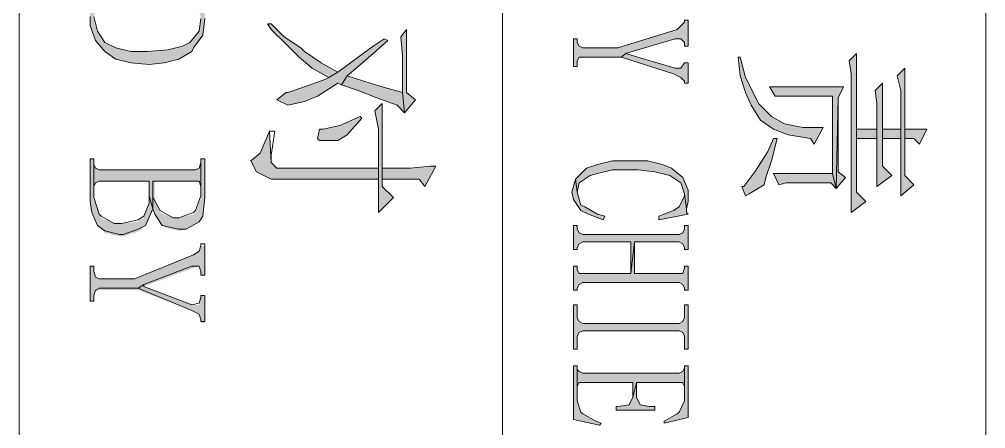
# Model space of a CAD drawing. Header units: millimetres. Extents: x 53009415 to 54059915, y 20499171 to 20796171.
# Drawn here: x 53684915 to 53692915, y 20525552 to 20528944 of the extents above; entities that cross this region are included whole.
import ezdxf

# ---------------------------------------------------------------- set-up
doc = ezdxf.new("R2010")
doc.units = ezdxf.units.MM
doc.header["$LTSCALE"] = 1000
doc.layers.add('PUB_TITLE', color=7, linetype='Continuous', lineweight=20)

# ---------------------------------------------------------------- blocks, each defined once
blk = doc.blocks.new('2015AACI_TQ_A2')
at = {"layer": 'PUB_TITLE'}
h = blk.add_hatch(color=256, dxfattribs=at)
h.dxf.hatch_style = 1
h.paths.add_polyline_path([(-4680.5, 9481.2), (-4695.8, 9465.9), (-4757.1, 9465.9), (-4772.4, 9465.9), (-4873.5, 9465.9), (-4861.2, 9453.7), (-4836.7, 9459.8), (-4772.4, 9459.8), (-4757.1, 9459.8), (-4662.1, 9459.8)])
h.paths.add_polyline_path([(-4695.8, 9444.5), (-4711.1, 9429.2), (-4757.1, 9429.2), (-4772.4, 9429.2), (-4848.9, 9429.2), (-4836.7, 9416.9), (-4815.3, 9420), (-4772.4, 9420), (-4757.1, 9420), (-4677.4, 9420)])
h.paths.add_polyline_path([(-4652.9, 9401.6), (-4668.2, 9386.3), (-4757.1, 9386.3), (-4772.4, 9386.3), (-4898, 9386.3), (-4885.7, 9374), (-4864.3, 9377.1), (-4634.6, 9377.1)])
h.paths.add_polyline_path([(-4757.1, 9459.8), (-4772.4, 9459.8), (-4772.4, 9429.2), (-4757.1, 9429.2)])
h.paths.add_polyline_path([(-4747.9, 9490.4), (-4772.4, 9502.7), (-4772.4, 9496.5), (-4772.4, 9465.9), (-4757.1, 9465.9), (-4757.1, 9481.2)])
h.paths.add_polyline_path([(-4757.1, 9420), (-4772.4, 9420), (-4772.4, 9386.3), (-4757.1, 9386.3)])
h.paths.add_polyline_path([(-4674.4, 9352.6), (-4824.4, 9355.7), (-4842.8, 9364.8), (-4842.8, 9337.3), (-4842.8, 9306.6), (-4842.8, 9276), (-4842.8, 9242.3), (-4827.5, 9251.5), (-4827.5, 9346.5), (-4698.9, 9346.5)])
h.paths.add_polyline_path([(-4683.6, 9343.4), (-4674.4, 9352.6), (-4698.9, 9346.5), (-4698.9, 9248.5), (-4680.5, 9257.6), (-4683.6, 9269.9), (-4683.6, 9300.5)], flags=17)
h.paths.add_polyline_path([(-4692.7, 9367.9), (-4701.9, 9355.7), (-4824.4, 9355.7), (-4674.4, 9352.6)])
h.paths.add_polyline_path([(-4757.1, 9309.7), (-4747.9, 9315.8), (-4775.4, 9331.1), (-4775.4, 9297.5), (-4781.6, 9266.8), (-4793.8, 9245.4), (-4815.3, 9224), (-4833.6, 9214.8), (-4858.1, 9202.5), (-4891.8, 9193.3), (-4891.8, 9190.3), (-4861.2, 9193.3), (-4833.6, 9202.5), (-4812.2, 9211.7), (-4787.7, 9227), (-4772.4, 9248.5), (-4763.2, 9273)])
h.paths.add_polyline_path([(-4680.5, 9233.1), (-4692.7, 9236.2), (-4720.3, 9245.4), (-4757.1, 9254.6), (-4757.1, 9248.5), (-4735.6, 9239.3), (-4711.1, 9224), (-4701.9, 9217.8), (-4677.4, 9199.5), (-4677.4, 9196.4), (-4662.1, 9202.5), (-4665.2, 9208.6)])
h = blk.add_hatch(color=256, dxfattribs=at)
h.dxf.hatch_style = 1
h.paths.add_polyline_path([(-5348.2, 9092.3), (-5345.1, 9098.4), (-5339, 9101.4), (-5317.6, 9101.4), (-5317.6, 9107.6), (-5388, 9107.6), (-5388, 9101.4), (-5369.6, 9101.4), (-5363.5, 9098.4), (-5360.4, 9092.3), (-5360.4, 8933), (-5363.5, 8926.9), (-5369.6, 8923.8), (-5388, 8923.8), (-5388, 8917.7), (-5317.6, 8917.7), (-5317.6, 8923.8), (-5339, 8923.8), (-5345.1, 8926.9), (-5348.2, 8933)])
h.paths.add_polyline_path([(-5265.5, 8988.1), (-5225.7, 8988.1), (-5262.4, 8994.2), (-5244, 9089.2), (-5247.1, 9107.6), (-5283.9, 8936.1), (-5286.9, 8926.9), (-5293, 8923.8), (-5296.1, 8923.8), (-5296.1, 8917.7), (-5262.4, 8917.7), (-5262.4, 8923.8), (-5265.5, 8923.8), (-5271.6, 8929.9), (-5271.6, 8945.2)])
h.paths.add_polyline_path([(-5234.9, 9113.7), (-5247.1, 9107.6), (-5244, 9089.2), (-5225.7, 8994.2), (-5262.4, 8994.2), (-5225.7, 8988.1), (-5216.5, 8939.1), (-5216.5, 8926.9), (-5222.6, 8923.8), (-5225.7, 8923.8), (-5225.7, 8917.7), (-5188.9, 8917.7), (-5188.9, 8923.8), (-5192, 8923.8), (-5198.1, 8926.9), (-5201.2, 8936.1)])
h.paths.add_polyline_path([(-5149.1, 9092.3), (-5146, 9098.4), (-5139.9, 9101.4), (-5133.8, 9101.4), (-5133.8, 9107.6), (-5176.7, 9107.6), (-5176.7, 9101.4), (-5170.5, 9101.4), (-5164.4, 9098.4), (-5161.4, 9092.3), (-5161.4, 8933), (-5164.4, 8926.9), (-5170.5, 8923.8), (-5139.9, 8923.8), (-5146, 8926.9), (-5149.1, 8933)])
h.paths.add_polyline_path([(-5075.6, 8960.6), (-5081.7, 8963.6), (-5084.8, 8954.4), (-5094, 8933), (-5097, 8933), (-5115.4, 8923.8), (-5139.9, 8923.8), (-5170.5, 8923.8), (-5176.7, 8923.8), (-5176.7, 8917.7), (-5084.8, 8917.7)])
h.paths.add_polyline_path([(-5005.1, 9089.2), (-5005.1, 9098.4), (-4996, 9101.4), (-5029.7, 9101.4), (-5020.5, 9098.4), (-5020.5, 9089.2), (-5020.5, 8933), (-5023.5, 8926.9), (-5029.7, 8923.8), (-5035.8, 8923.8), (-5035.8, 8917.7), (-4989.8, 8917.7), (-4989.8, 8923.8), (-4999, 8923.8), (-5005.1, 8926.9), (-5005.1, 8933)])
h.paths.add_polyline_path([(-5029.7, 9101.4), (-4971.5, 9107.6), (-5054.2, 9107.6), (-5063.3, 9064.7), (-5057.2, 9064.7), (-5054.2, 9073.9), (-5045, 9095.3)])
h.paths.add_polyline_path([(-4971.5, 9107.6), (-5029.7, 9101.4), (-4996, 9101.4), (-4980.6, 9092.3), (-4977.6, 9092.3), (-4968.4, 9064.7), (-4965.3, 9064.7)])
h.paths.add_polyline_path([(-4916.3, 9101.4), (-4910.2, 9101.4), (-4910.2, 9107.6), (-4953.1, 9107.6), (-4953.1, 9101.4), (-4950, 9101.4), (-4943.9, 9095.3), (-4937.8, 9089.2), (-4907.1, 8991.2), (-4907.1, 8933), (-4910.2, 8926.9), (-4916.3, 8923.8), (-4922.5, 8923.8), (-4922.5, 8917.7), (-4876.5, 8917.7), (-4876.5, 8923.8), (-4885.7, 8923.8), (-4891.8, 8926.9), (-4891.8, 8933), (-4891.8, 8997.3), (-4898, 9003.4), (-4922.5, 9086.1), (-4922.5, 9095.3)])
h.paths.add_polyline_path([(-4848.9, 9107.6), (-4882.6, 9107.6), (-4882.6, 9101.4), (-4873.5, 9095.3), (-4873.5, 9086.1), (-4898, 9003.4), (-4891.8, 8997.3), (-4864.3, 9083.1), (-4858.1, 9095.3), (-4852, 9101.4), (-4848.9, 9101.4)])
h = blk.add_hatch(color=256, dxfattribs=at)
h.dxf.hatch_style = 1
h.paths.add_polyline_path([(-4695.8, 9076.9), (-4683.6, 9095.3), (-4665.2, 9101.4), (-4640.7, 9104.5), (-4652.9, 9107.6), (-4665.2, 9107.6), (-4671.3, 9107.6), (-4692.7, 9098.4), (-4708.1, 9080), (-4714.2, 9064.7), (-4720.3, 9040.2), (-4720.3, 9012.6), (-4720.3, 8982), (-4714.2, 8957.5), (-4708.1, 8939.1), (-4705, 8936.1), (-4689.7, 8920.7), (-4668.2, 8923.8), (-4683.6, 8926.9), (-4695.8, 8945.2), (-4698.9, 8957.5), (-4705, 8982), (-4705, 9012.6), (-4705, 9024.9), (-4701.9, 9052.4)])
h.paths.add_polyline_path([(-4631.5, 9107.6), (-4634.6, 9104.5), (-4640.7, 9104.5), (-4665.2, 9101.4), (-4662.1, 9101.4), (-4643.7, 9092.3), (-4637.6, 9083.1), (-4628.4, 9058.6), (-4622.3, 9058.6)])
h.paths.add_polyline_path([(-4631.5, 8942.2), (-4622.3, 8966.7), (-4628.4, 8969.7), (-4631.5, 8957.5), (-4643.7, 8936.1), (-4646.8, 8929.9), (-4668.2, 8923.8), (-4689.7, 8920.7), (-4668.2, 8914.6), (-4656, 8917.7), (-4637.6, 8929.9)])
h.paths.add_polyline_path([(-4585.6, 9092.3), (-4582.5, 9098.4), (-4576.4, 9101.4), (-4573.3, 9101.4), (-4573.3, 9107.6), (-4613.1, 9107.6), (-4613.1, 9101.4), (-4607, 9101.4), (-4600.9, 9098.4), (-4597.8, 9092.3), (-4597.8, 8933), (-4600.9, 8926.9), (-4607, 8923.8), (-4613.1, 8923.8), (-4613.1, 8917.7), (-4573.3, 8917.7), (-4573.3, 8923.8), (-4576.4, 8923.8), (-4582.5, 8926.9), (-4585.6, 8933), (-4585.6, 9012.6), (-4533.5, 9012.6), (-4585.6, 9018.7)])
h.paths.add_polyline_path([(-4518.2, 9092.3), (-4515.1, 9098.4), (-4509, 9101.4), (-4505.9, 9101.4), (-4505.9, 9107.6), (-4545.7, 9107.6), (-4545.7, 9101.4), (-4542.7, 9101.4), (-4533.5, 9098.4), (-4533.5, 9092.3), (-4533.5, 9018.7), (-4585.6, 9018.7), (-4533.5, 9012.6), (-4533.5, 8933), (-4533.5, 8926.9), (-4539.6, 8923.8), (-4545.7, 8923.8), (-4545.7, 8917.7), (-4505.9, 8917.7), (-4505.9, 8923.8), (-4509, 8923.8), (-4515.1, 8926.9), (-4518.2, 8933)])
h.paths.add_polyline_path([(-4438.5, 9092.3), (-4435.5, 9098.4), (-4429.4, 9101.4), (-4407.9, 9101.4), (-4407.9, 9107.6), (-4481.4, 9107.6), (-4481.4, 9101.4), (-4460, 9101.4), (-4453.9, 9098.4), (-4450.8, 9092.3), (-4450.8, 8933), (-4453.9, 8926.9), (-4460, 8923.8), (-4481.4, 8923.8), (-4481.4, 8917.7), (-4407.9, 8917.7), (-4407.9, 8923.8), (-4429.4, 8923.8), (-4435.5, 8926.9), (-4438.5, 8933)])
h.paths.add_polyline_path([(-4352.8, 9092.3), (-4352.8, 9098.4), (-4346.7, 9101.4), (-4377.3, 9101.4), (-4371.2, 9098.4), (-4368.1, 9092.3), (-4368.1, 8933), (-4371.2, 8926.9), (-4374.2, 8923.8), (-4346.7, 8923.8), (-4352.8, 8926.9), (-4352.8, 8933), (-4352.8, 9015.7), (-4328.3, 9015.7), (-4352.8, 9021.8)])
h.paths.add_polyline_path([(-4306.8, 9052.4), (-4313, 9052.4), (-4313, 9043.3), (-4316, 9027.9), (-4328.3, 9021.8), (-4352.8, 9021.8), (-4328.3, 9015.7), (-4316, 9009.6), (-4313, 8991.2), (-4313, 8988.1), (-4306.8, 8988.1)])
h.paths.add_polyline_path([(-4282.3, 8960.6), (-4285.4, 8963.6), (-4288.5, 8954.4), (-4300.7, 8933), (-4303.8, 8929.9), (-4322.2, 8923.8), (-4346.7, 8923.8), (-4374.2, 8923.8), (-4380.3, 8923.8), (-4380.3, 8917.7), (-4291.5, 8917.7)])
h.paths.add_polyline_path([(-4294.6, 9107.6), (-4380.3, 9107.6), (-4380.3, 9101.4), (-4377.3, 9101.4), (-4322.2, 9101.4), (-4303.8, 9092.3), (-4300.7, 9089.2), (-4288.5, 9067.8), (-4285.4, 9067.8)])
h = blk.add_hatch(color=256, dxfattribs=at)
h.dxf.hatch_style = 1
h.paths.add_polyline_path([(-4821.4, 8656.1), (-4833.6, 8640.8), (-4937.8, 8640.8), (-4925.5, 8631.6), (-4894.9, 8634.7), (-4833.6, 8634.7), (-4799.9, 8637.7)])
h.paths.add_polyline_path([(-4812.2, 8625.5), (-4799.9, 8637.7), (-4833.6, 8634.7), (-4842.8, 8601), (-4852, 8570.3), (-4861.2, 8542.8), (-4845.9, 8533.6), (-4836.7, 8561.2), (-4824.4, 8591.8)])
h.paths.add_polyline_path([(-4876.5, 8561.2), (-4898, 8585.7), (-4919.4, 8610.2), (-4922.5, 8604), (-4910.2, 8585.7), (-4891.8, 8561.2), (-4867.3, 8527.5), (-4858.1, 8512.2), (-4855.1, 8506), (-4842.8, 8472.3), (-4833.6, 8444.8), (-4833.6, 8441.7), (-4821.4, 8426.4), (-4812.2, 8444.8), (-4818.3, 8472.3), (-4827.5, 8493.8), (-4848.9, 8527.5), (-4845.9, 8533.6), (-4861.2, 8542.8)])
h.paths.add_polyline_path([(-4867.3, 8527.5), (-4882.6, 8499.9), (-4901, 8472.3), (-4907.1, 8466.2), (-4925.5, 8438.6), (-4947, 8417.2), (-4947, 8411.1), (-4937.8, 8417.2), (-4913.3, 8441.7), (-4891.8, 8463.1), (-4873.5, 8484.6), (-4858.1, 8512.2)])
h.paths.add_polyline_path([(-4659.1, 8619.3), (-4677.4, 8601), (-4689.7, 8601), (-4708.1, 8601), (-4815.3, 8601), (-4803, 8588.7), (-4772.4, 8594.8), (-4708.1, 8594.8), (-4689.7, 8594.8), (-4634.6, 8594.8)])
h.paths.add_polyline_path([(-4689.7, 8662.2), (-4677.4, 8671.4), (-4711.1, 8689.8), (-4711.1, 8680.6), (-4708.1, 8646.9), (-4708.1, 8601), (-4689.7, 8601)])
h.paths.add_polyline_path([(-4689.7, 8594.8), (-4708.1, 8594.8), (-4708.1, 8426.4), (-4717.3, 8417.2), (-4769.3, 8414.1), (-4732.6, 8398.8), (-4720.3, 8383.5), (-4701.9, 8392.7), (-4689.7, 8417.2)])
h.paths.add_polyline_path([(-4763.2, 8542.8), (-4790.8, 8567.3), (-4793.8, 8564.2), (-4778.5, 8530.5), (-4772.4, 8503), (-4772.4, 8496.8), (-4757.1, 8493.8), (-4754, 8496.8), (-4754, 8527.5)])
h = blk.add_hatch(color=256, dxfattribs=at)
h.dxf.hatch_style = 1
h.paths.add_polyline_path([(-4971.5, 8291.6), (-4968.4, 8297.8), (-4956.1, 8300.8), (-4999, 8300.8), (-4992.9, 8297.8), (-4989.8, 8291.6), (-4989.8, 8132.4), (-4992.9, 8126.2), (-4999, 8123.2), (-4959.2, 8123.2), (-4968.4, 8126.2), (-4971.5, 8132.4)], flags=17)
h.paths.add_polyline_path([(-4882.6, 8239.6), (-4888.8, 8264.1), (-4901, 8285.5), (-4907.1, 8288.6), (-4928.6, 8303.9), (-4956.1, 8306.9), (-5005.1, 8306.9), (-5005.1, 8300.8), (-4999, 8300.8), (-4956.1, 8300.8), (-4934.7, 8297.8), (-4916.3, 8282.4), (-4910.2, 8270.2), (-4904.1, 8245.7), (-4901, 8212), (-4901, 8184.4), (-4907.1, 8159.9), (-4916.3, 8141.6), (-4934.7, 8129.3), (-4959.2, 8123.2), (-4999, 8123.2), (-5005.1, 8123.2), (-5005.1, 8117.1), (-4959.2, 8117.1), (-4943.9, 8117.1), (-4919.4, 8126.2), (-4901, 8141.6), (-4888.8, 8159.9), (-4882.6, 8184.4), (-4879.6, 8215.1)])
h = blk.add_hatch(color=256, dxfattribs=at)
h.dxf.hatch_style = 1
h.paths.add_polyline_path([(-4686.6, 8215.1), (-4662.1, 8215.1), (-4637.6, 8221.2), (-4686.6, 8224.3), (-4686.6, 8291.7), (-4683.6, 8297.8), (-4677.4, 8300.9), (-4714.2, 8300.9), (-4708.1, 8297.8), (-4705, 8291.7), (-4705, 8132.4), (-4708.1, 8126.3), (-4714.2, 8123.2), (-4677.4, 8123.2), (-4683.6, 8126.3), (-4686.6, 8132.4)])
h.paths.add_polyline_path([(-4603.9, 8264.1), (-4607, 8276.4), (-4619.2, 8297.8), (-4628.4, 8303.9), (-4659.1, 8307), (-4723.4, 8307), (-4723.4, 8300.9), (-4714.2, 8300.9), (-4662.1, 8300.9), (-4659.1, 8300.9), (-4634.6, 8291.7), (-4631.5, 8288.6), (-4625.4, 8264.1), (-4625.4, 8254.9), (-4634.6, 8233.5), (-4659.1, 8224.3), (-4686.6, 8224.3), (-4637.6, 8221.2), (-4631.5, 8224.3), (-4610.1, 8239.6)])
h.paths.add_polyline_path([(-4603.9, 8199.8), (-4613.1, 8209), (-4637.6, 8221.2), (-4662.1, 8215.1), (-4649.9, 8215.1), (-4625.4, 8205.9), (-4619.2, 8196.7), (-4616.2, 8169.2), (-4616.2, 8160), (-4625.4, 8135.5), (-4631.5, 8132.4), (-4656, 8123.2), (-4677.4, 8123.2), (-4714.2, 8123.2), (-4723.4, 8123.2), (-4723.4, 8117.1), (-4652.9, 8117.1), (-4634.6, 8120.2), (-4610.1, 8132.4), (-4600.9, 8141.6), (-4594.7, 8166.1), (-4594.7, 8172.2)])
h.paths.add_polyline_path([(-4542.7, 8288.6), (-4545.7, 8297.8), (-4536.5, 8300.9), (-4530.4, 8300.9), (-4530.4, 8307), (-4579.4, 8307), (-4579.4, 8300.9), (-4576.4, 8300.9), (-4570.2, 8297.8), (-4564.1, 8288.6), (-4524.3, 8190.6), (-4524.3, 8132.4), (-4527.4, 8126.3), (-4533.5, 8123.2), (-4545.7, 8123.2), (-4545.7, 8117.1), (-4487.5, 8117.1), (-4487.5, 8123.2), (-4496.7, 8123.2), (-4502.9, 8126.3), (-4505.9, 8132.4), (-4505.9, 8196.7), (-4512, 8205.9)])
h.paths.add_polyline_path([(-4472.2, 8285.6), (-4466.1, 8297.8), (-4453.9, 8300.9), (-4450.8, 8300.9), (-4450.8, 8307), (-4496.7, 8307), (-4496.7, 8300.9), (-4493.7, 8300.9), (-4481.4, 8297.8), (-4481.4, 8288.6), (-4512, 8205.9), (-4505.9, 8196.7)])
for p, q in [((-6000, 9600), (0, 9600)), ((-6000, 8800), (0, 8800)), ((-6000, 8000), (0, 8000))]:
    blk.add_line(p, q, dxfattribs=at)
at = {"layer": 'PUB_TITLE', "lineweight": 0}
for points in [[(-4772.4, 9502.7), (-4772.4, 9496.5), (-4772.4, 9465.9), (-4757.1, 9465.9), (-4757.1, 9481.2), (-4747.9, 9490.4)], [(-4680.5, 9481.2), (-4695.8, 9465.9), (-4757.1, 9465.9), (-4772.4, 9465.9), (-4873.5, 9465.9), (-4861.2, 9453.7), (-4836.7, 9459.8), (-4772.4, 9459.8), (-4757.1, 9459.8), (-4662.1, 9459.8)], [(-4757.1, 9459.8), (-4772.4, 9459.8), (-4772.4, 9429.2), (-4757.1, 9429.2)], [(-4695.8, 9444.5), (-4711.1, 9429.2), (-4757.1, 9429.2), (-4772.4, 9429.2), (-4848.9, 9429.2), (-4836.7, 9416.9), (-4815.3, 9420), (-4772.4, 9420), (-4757.1, 9420), (-4677.4, 9420)], [(-4757.1, 9420), (-4772.4, 9420), (-4772.4, 9386.3), (-4757.1, 9386.3)], [(-4652.9, 9401.6), (-4668.2, 9386.3), (-4757.1, 9386.3), (-4772.4, 9386.3), (-4898, 9386.3), (-4885.7, 9374), (-4864.3, 9377.1), (-4634.6, 9377.1)], [(-4842.8, 9364.8), (-4842.8, 9337.3), (-4842.8, 9306.6), (-4842.8, 9306.6), (-4842.8, 9276), (-4842.8, 9242.3), (-4827.5, 9251.5), (-4827.5, 9346.5), (-4698.9, 9346.5), (-4674.4, 9352.6), (-4824.4, 9355.7)], [(-4692.7, 9367.9), (-4701.9, 9355.7), (-4824.4, 9355.7), (-4674.4, 9352.6)], [(-4674.4, 9352.6), (-4698.9, 9346.5), (-4698.9, 9248.5), (-4680.5, 9257.6), (-4683.6, 9269.9), (-4683.6, 9300.5), (-4683.6, 9343.4)], [(-4775.4, 9331.1), (-4775.4, 9297.5), (-4781.6, 9266.8), (-4793.8, 9245.4), (-4815.3, 9224), (-4833.6, 9214.8), (-4858.1, 9202.5), (-4891.8, 9193.3), (-4891.8, 9190.3), (-4861.2, 9193.3), (-4833.6, 9202.5), (-4812.2, 9211.7), (-4787.7, 9227), (-4772.4, 9248.5), (-4763.2, 9273), (-4757.1, 9309.7), (-4747.9, 9315.8)], [(-4757.1, 9254.6), (-4757.1, 9248.5), (-4735.6, 9239.3), (-4711.1, 9224), (-4701.9, 9217.8), (-4677.4, 9199.5), (-4677.4, 9196.4), (-4662.1, 9202.5), (-4665.2, 9208.6), (-4680.5, 9233.1), (-4692.7, 9236.2), (-4720.3, 9245.4)], [(-4910.2, 9107.6), (-4953.1, 9107.6), (-4953.1, 9101.4), (-4950, 9101.4), (-4943.9, 9095.3), (-4937.8, 9089.2), (-4907.1, 8991.2), (-4907.1, 8933), (-4910.2, 8926.9), (-4916.3, 8923.8), (-4922.5, 8923.8), (-4922.5, 8917.7), (-4876.5, 8917.7), (-4876.5, 8923.8), (-4885.7, 8923.8), (-4891.8, 8926.9), (-4891.8, 8933), (-4891.8, 8997.3), (-4898, 9003.4), (-4922.5, 9086.1), (-4922.5, 9095.3), (-4916.3, 9101.4), (-4910.2, 9101.4)], [(-4848.9, 9107.6), (-4882.6, 9107.6), (-4882.6, 9101.4), (-4882.6, 9101.4), (-4873.5, 9095.3), (-4873.5, 9086.1), (-4898, 9003.4), (-4898, 9003.4), (-4891.8, 8997.3), (-4864.3, 9083.1), (-4858.1, 9095.3), (-4852, 9101.4), (-4848.9, 9101.4)], [(-4665.2, 9107.6), (-4671.3, 9107.6), (-4692.7, 9098.4), (-4708.1, 9080), (-4714.2, 9064.7), (-4720.3, 9040.2), (-4720.3, 9012.6), (-4720.3, 8982), (-4714.2, 8957.5), (-4708.1, 8939.1), (-4705, 8936.1), (-4689.7, 8920.7), (-4668.2, 8923.8), (-4683.6, 8926.9), (-4695.8, 8945.2), (-4698.9, 8957.5), (-4705, 8982), (-4705, 9012.6), (-4705, 9024.9), (-4701.9, 9052.4), (-4695.8, 9076.9), (-4683.6, 9095.3), (-4665.2, 9101.4), (-4640.7, 9104.5), (-4652.9, 9107.6)], [(-4631.5, 9107.6), (-4634.6, 9104.5), (-4640.7, 9104.5), (-4665.2, 9101.4), (-4662.1, 9101.4), (-4643.7, 9092.3), (-4637.6, 9083.1), (-4628.4, 9058.6), (-4622.3, 9058.6)], [(-4573.3, 9107.6), (-4613.1, 9107.6), (-4613.1, 9101.4), (-4607, 9101.4), (-4600.9, 9098.4), (-4597.8, 9092.3), (-4597.8, 8933), (-4600.9, 8926.9), (-4607, 8923.8), (-4613.1, 8923.8), (-4613.1, 8917.7), (-4573.3, 8917.7), (-4573.3, 8923.8), (-4576.4, 8923.8), (-4582.5, 8926.9), (-4585.6, 8933), (-4585.6, 9012.6), (-4533.5, 9012.6), (-4585.6, 9018.7), (-4585.6, 9092.3), (-4582.5, 9098.4), (-4576.4, 9101.4), (-4573.3, 9101.4)], [(-4505.9, 9107.6), (-4545.7, 9107.6), (-4545.7, 9101.4), (-4542.7, 9101.4), (-4533.5, 9098.4), (-4533.5, 9092.3), (-4533.5, 9018.7), (-4585.6, 9018.7), (-4533.5, 9012.6), (-4533.5, 8933), (-4533.5, 8926.9), (-4539.6, 8923.8), (-4545.7, 8923.8), (-4545.7, 8917.7), (-4505.9, 8917.7), (-4505.9, 8923.8), (-4509, 8923.8), (-4515.1, 8926.9), (-4518.2, 8933), (-4518.2, 9092.3), (-4515.1, 9098.4), (-4509, 9101.4), (-4505.9, 9101.4)], [(-4407.9, 9107.6), (-4481.4, 9107.6), (-4481.4, 9101.4), (-4460, 9101.4), (-4453.9, 9098.4), (-4450.8, 9092.3), (-4450.8, 8933), (-4453.9, 8926.9), (-4460, 8923.8), (-4481.4, 8923.8), (-4481.4, 8917.7), (-4407.9, 8917.7), (-4407.9, 8923.8), (-4429.4, 8923.8), (-4435.5, 8926.9), (-4438.5, 8933), (-4438.5, 9092.3), (-4435.5, 9098.4), (-4429.4, 9101.4), (-4407.9, 9101.4)], [(-4294.6, 9107.6), (-4380.3, 9107.6), (-4380.3, 9101.4), (-4377.3, 9101.4), (-4322.2, 9101.4), (-4303.8, 9092.3), (-4300.7, 9089.2), (-4288.5, 9067.8), (-4285.4, 9067.8)], [(-4377.3, 9101.4), (-4371.2, 9098.4), (-4368.1, 9092.3), (-4368.1, 8933), (-4371.2, 8926.9), (-4374.2, 8923.8), (-4346.7, 8923.8), (-4352.8, 8926.9), (-4352.8, 8933), (-4352.8, 9015.7), (-4328.3, 9015.7), (-4352.8, 9021.8), (-4352.8, 9092.3), (-4352.8, 9098.4), (-4346.7, 9101.4), (-4322.2, 9101.4)], [(-4306.8, 9052.4), (-4313, 9052.4), (-4313, 9043.3), (-4316, 9027.9), (-4328.3, 9021.8), (-4352.8, 9021.8), (-4328.3, 9015.7), (-4316, 9009.6), (-4313, 8991.2), (-4313, 8988.1), (-4306.8, 8988.1)], [(-4628.4, 8969.7), (-4631.5, 8957.5), (-4643.7, 8936.1), (-4646.8, 8929.9), (-4668.2, 8923.8), (-4689.7, 8920.7), (-4668.2, 8914.6), (-4656, 8917.7), (-4637.6, 8929.9), (-4631.5, 8942.2), (-4622.3, 8966.7)], [(-4285.4, 8963.6), (-4288.5, 8954.4), (-4300.7, 8933), (-4303.8, 8929.9), (-4322.2, 8923.8), (-4346.7, 8923.8), (-4374.2, 8923.8), (-4380.3, 8923.8), (-4380.3, 8917.7), (-4291.5, 8917.7), (-4282.3, 8960.6)], [(-4711.1, 8689.8), (-4711.1, 8680.6), (-4708.1, 8646.9), (-4708.1, 8601), (-4689.7, 8601), (-4689.7, 8662.2), (-4677.4, 8671.4)], [(-4821.4, 8656.1), (-4833.6, 8640.8), (-4937.8, 8640.8), (-4925.5, 8631.6), (-4925.5, 8631.6), (-4894.9, 8634.7), (-4833.6, 8634.7), (-4799.9, 8637.7)], [(-4799.9, 8637.7), (-4833.6, 8634.7), (-4842.8, 8601), (-4852, 8570.3), (-4861.2, 8542.8), (-4845.9, 8533.6), (-4836.7, 8561.2), (-4824.4, 8591.8), (-4812.2, 8625.5)], [(-4919.4, 8610.2), (-4922.5, 8604), (-4910.2, 8585.7), (-4891.8, 8561.2), (-4867.3, 8527.5), (-4867.3, 8527.5), (-4858.1, 8512.2), (-4855.1, 8506), (-4842.8, 8472.3), (-4833.6, 8444.8), (-4833.6, 8441.7), (-4821.4, 8426.4), (-4812.2, 8444.8), (-4818.3, 8472.3), (-4827.5, 8493.8), (-4848.9, 8527.5), (-4845.9, 8533.6), (-4861.2, 8542.8), (-4876.5, 8561.2), (-4898, 8585.7)], [(-4659.1, 8619.3), (-4677.4, 8601), (-4689.7, 8601), (-4708.1, 8601), (-4815.3, 8601), (-4803, 8588.7), (-4803, 8588.7), (-4772.4, 8594.8), (-4708.1, 8594.8), (-4689.7, 8594.8), (-4634.6, 8594.8)], [(-4689.7, 8594.8), (-4708.1, 8594.8), (-4708.1, 8426.4), (-4717.3, 8417.2), (-4769.3, 8414.1), (-4732.6, 8398.8), (-4720.3, 8383.5), (-4701.9, 8392.7), (-4689.7, 8417.2)], [(-4790.8, 8567.3), (-4793.8, 8564.2), (-4793.8, 8564.2), (-4778.5, 8530.5), (-4772.4, 8503), (-4772.4, 8496.8), (-4757.1, 8493.8), (-4754, 8496.8), (-4754, 8527.5), (-4763.2, 8542.8)], [(-4867.3, 8527.5), (-4882.6, 8499.9), (-4901, 8472.3), (-4907.1, 8466.2), (-4925.5, 8438.6), (-4947, 8417.2), (-4947, 8411.1), (-4937.8, 8417.2), (-4913.3, 8441.7), (-4891.8, 8463.1), (-4873.5, 8484.6), (-4858.1, 8512.2)], [(-4769.3, 8423.3), (-4769.3, 8414.1), (-4717.3, 8417.2), (-4729.5, 8417.2)], [(-4659.1, 8306.9), (-4723.4, 8306.9), (-4723.4, 8300.8), (-4717.3, 8300.8), (-4665.2, 8300.8), (-4662.1, 8300.8), (-4637.6, 8291.6), (-4634.6, 8288.6), (-4625.4, 8264.1), (-4625.4, 8254.9), (-4637.6, 8233.4), (-4659.1, 8221.2), (-4686.6, 8221.2), (-4640.7, 8221.2), (-4631.5, 8224.3), (-4613.1, 8236.5), (-4607, 8264.1), (-4607, 8276.3), (-4619.2, 8297.8), (-4628.4, 8303.9)], [(-4530.4, 8306.9), (-4582.5, 8306.9), (-4582.5, 8300.8), (-4579.4, 8300.8), (-4570.2, 8297.8), (-4564.1, 8288.6), (-4524.3, 8190.6), (-4524.3, 8132.4), (-4527.4, 8126.2), (-4536.5, 8123.2), (-4545.7, 8123.2), (-4545.7, 8117.1), (-4487.5, 8117.1), (-4487.5, 8123.2), (-4496.7, 8123.2), (-4505.9, 8126.2), (-4509, 8132.4), (-4509, 8196.7), (-4515.1, 8205.9), (-4545.7, 8285.5), (-4545.7, 8297.8), (-4536.5, 8300.8), (-4530.4, 8300.8)], [(-4453.9, 8306.9), (-4496.7, 8306.9), (-4496.7, 8300.8), (-4493.7, 8300.8), (-4484.5, 8297.8), (-4481.4, 8285.5), (-4512, 8205.9), (-4515.1, 8205.9), (-4509, 8196.7), (-4472.2, 8285.5), (-4466.1, 8297.8), (-4456.9, 8300.8), (-4453.9, 8300.8)], [(-4717.3, 8300.8), (-4708.1, 8297.8), (-4705, 8291.6), (-4705, 8132.4), (-4708.1, 8126.2), (-4714.2, 8123.2), (-4677.4, 8123.2), (-4683.6, 8126.2), (-4686.6, 8132.4), (-4686.6, 8215.1), (-4662.1, 8215.1), (-4640.7, 8221.2), (-4686.6, 8221.2), (-4686.6, 8291.6), (-4686.6, 8297.8), (-4677.4, 8300.8), (-4665.2, 8300.8)], [(-4640.7, 8221.2), (-4662.1, 8215.1), (-4649.9, 8215.1), (-4628.4, 8205.9), (-4622.3, 8196.7), (-4616.2, 8169.1), (-4616.2, 8156.9), (-4628.4, 8135.4), (-4631.5, 8132.4), (-4659.1, 8123.2), (-4677.4, 8123.2), (-4714.2, 8123.2), (-4723.4, 8123.2), (-4723.4, 8117.1), (-4652.9, 8117.1), (-4634.6, 8120.1), (-4613.1, 8129.3), (-4603.9, 8141.6), (-4597.8, 8166.1), (-4597.8, 8172.2), (-4607, 8196.7), (-4613.1, 8208.9)]]:
    blk.add_lwpolyline(points, close=True, dxfattribs=at)
for points in [[(-4956.1, 8300.8), (-4934.7, 8297.8), (-4916.3, 8282.4), (-4910.2, 8270.2), (-4904.1, 8245.7), (-4901, 8212), (-4901, 8184.4), (-4907.1, 8159.9), (-4916.3, 8141.6), (-4934.7, 8129.3), (-4959.2, 8123.2)], [(-4959.2, 8117.1), (-4943.9, 8117.1), (-4919.4, 8126.2), (-4901, 8141.6), (-4888.8, 8159.9), (-4882.6, 8184.4), (-4879.6, 8215.1), (-4882.6, 8239.6), (-4888.8, 8264.1), (-4901, 8285.5), (-4907.1, 8288.6), (-4928.6, 8303.9), (-4956.1, 8306.9)]]:
    blk.add_lwpolyline(points, dxfattribs=at)

msp = doc.modelspace()

# ---------------------------------------------------------------- block references
at = {"layer": 'PUB_TITLE', "xscale": 5, "yscale": 5, "zscale": 5, "rotation": 270}
msp.add_blockref('2015AACI_TQ_A2', (53644915.383, 20504170.783), dxfattribs=at)

doc.saveas('drawing.dxf')
